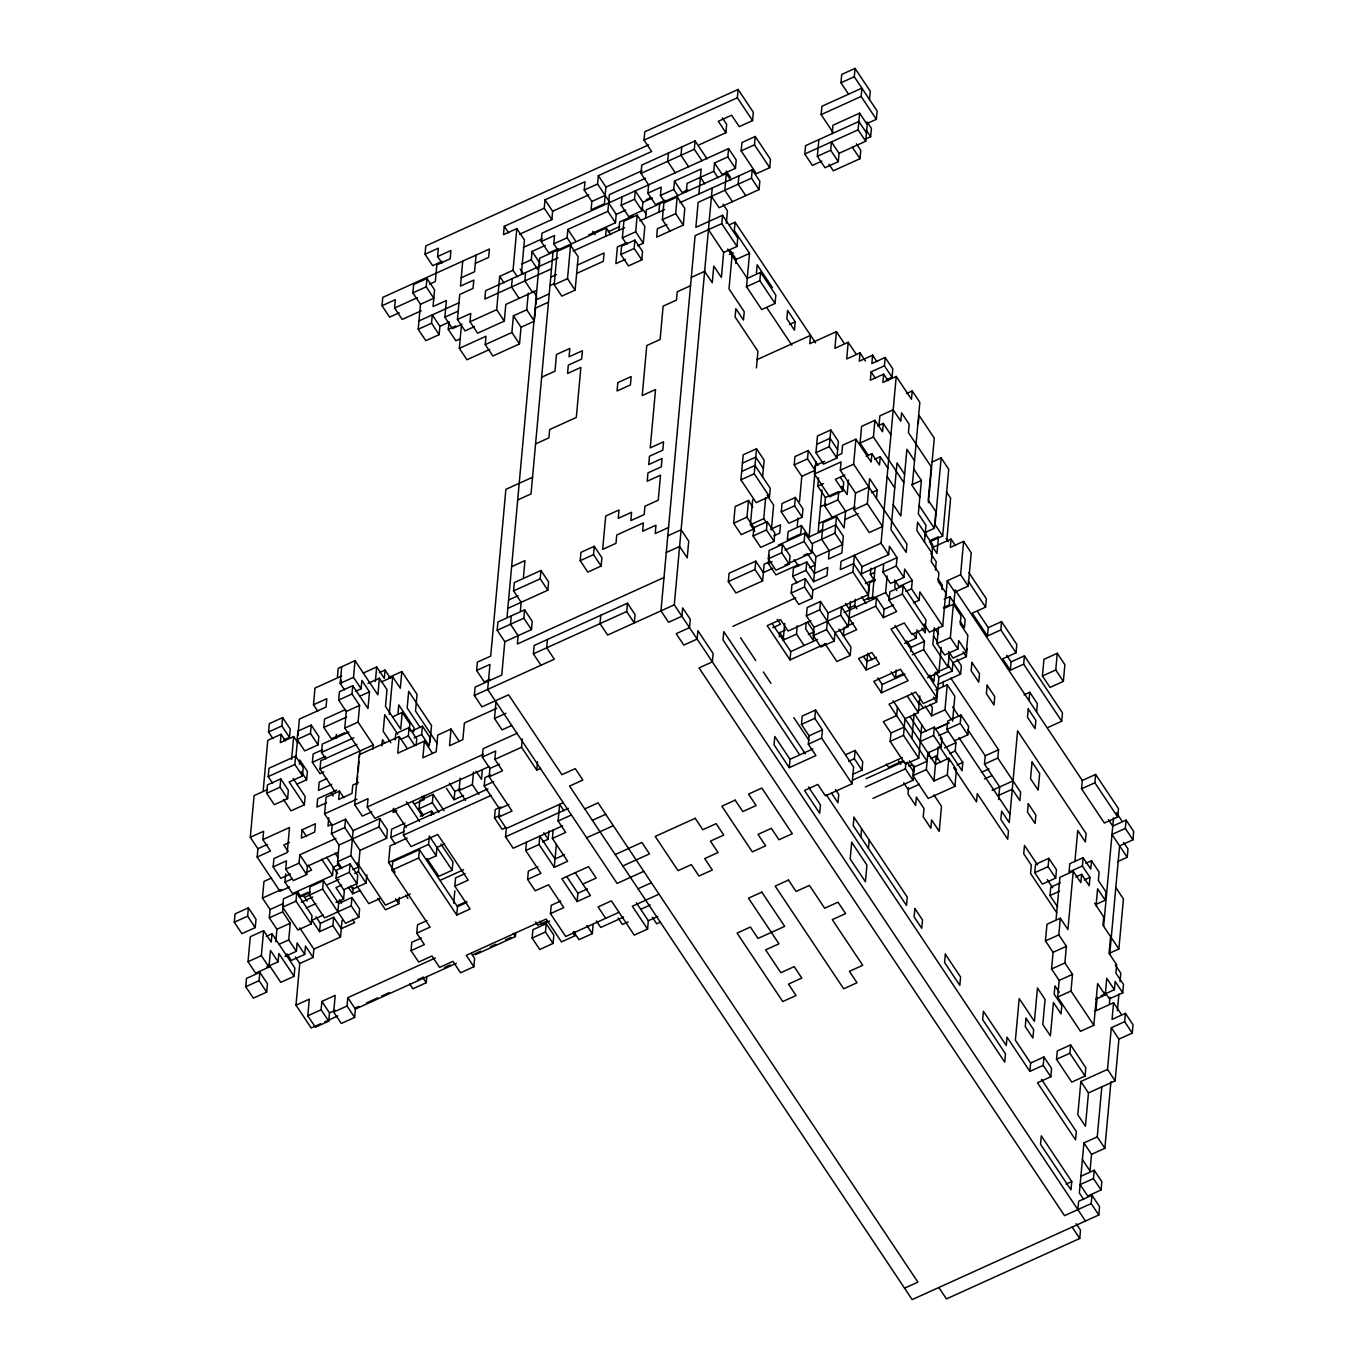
<?xml version="1.0" encoding="UTF-8"?>
<svg xmlns="http://www.w3.org/2000/svg" width="1368" height="1368" viewBox="0 0 1368 1368"><rect width="100%" height="100%" fill="white"/><g stroke="black" fill="none" stroke-linecap="round" stroke-linejoin="round"><path stroke-width="1.5" d="M234.304 922.237L235.057 913.892L248.395 907.856L256.004 919.262L255.252 927.59L241.914 933.643L234.304 922.237L247.625 916.184L248.395 907.856M289.503 886.96L279.978 891.286L257.15 857.052L257.902 848.707L250.293 837.301L254.089 795.612L267.41 789.575M263.22 790.345L267.769 740.327L281.09 734.291L285.45 740.806M272.882 738.515L268.521 732L269.274 723.655L282.612 717.619L290.221 729.024L289.469 737.352L283.757 739.951M245.744 986.738L246.496 978.394L259.834 972.357L267.444 983.763L266.674 992.108L253.354 998.144L245.744 986.738L259.065 980.685L259.834 972.357M266.657 967.005L278.097 961.824L270.471 950.418L268.966 967.09L255.628 973.144L248.018 961.721L250.293 936.721L263.614 930.668L271.24 942.09L271.993 933.745L266.281 936.328M266.674 793.269L267.427 784.924L280.765 778.888L288.374 790.294L287.622 798.638L274.284 804.675L266.674 793.269L280.012 787.233L280.765 778.888M272.54 783.112L268.196 776.596L268.949 768.252L295.608 756.179L303.234 767.585L302.465 775.913L289.144 781.966L304.363 804.777L291.042 810.831L283.415 799.425M257.15 857.052L270.471 850.999L262.861 839.593L263.614 831.248L250.293 837.301M275.789 941.765L276.934 929.265L269.308 917.86L270.077 909.515L262.451 898.109L263.973 881.437L271.599 877.982M281.09 734.291L280.337 742.619L293.658 736.582L298.019 743.098M289.469 737.352L281.859 725.946L282.612 717.619M268.966 967.09L261.339 955.685L263.614 930.668M290.29 873.981L280.765 878.307L273.155 866.902L273.908 858.557L287.246 852.52L289.52 827.503L262.861 839.593M291.572 759.514L293.658 736.582M302.465 775.913L294.855 764.507L295.608 756.179M297.13 739.49L297.882 731.162L311.22 725.108L318.829 736.531L318.077 744.859L304.739 750.912L297.13 739.49L310.468 733.453L311.22 725.108M335.998 838.396L299.814 854.812L307.424 866.218L306.671 874.562L293.333 880.599L285.724 869.193L286.476 860.848L273.155 866.902M295.967 756.641L297.489 739.968M297.865 735.796L299.387 719.123L326.046 707.034L326.798 698.706L313.477 704.742L317.821 711.257M282.663 907.172L283.433 898.827L296.753 892.791L311.989 915.62L311.22 923.947L297.899 930.001L282.663 907.172L296.001 901.136L296.753 892.791M339.025 864.508L333.313 867.107L332.544 875.434L292.564 893.578L284.937 882.155L285.707 873.827M278.097 961.824L278.85 953.496L294.086 976.325L280.748 982.361L268.778 964.423M284.92 956.489L296.36 951.307L288.733 939.901L290.255 923.229L282.646 911.806L283.398 903.479L270.077 909.515M299.404 764.199L299.78 760.027L307.407 771.432L306.637 779.777L297.113 784.086M306.671 874.562L299.062 863.14L299.814 854.812M302.089 829.795L301.336 838.139L314.657 832.086L315.427 823.758L302.089 829.795L306.449 836.31M304.363 804.777L305.132 796.45L293.162 778.512M313.477 704.742L314.982 688.07L341.641 675.98M323.788 771.997L319.975 773.724L312.366 762.318L313.118 753.99L322.643 749.664M294.086 976.325L294.838 967.98L271.993 933.745M296.36 951.307L297.113 942.962L304.722 954.385L291.401 960.421L287.041 953.906M320.728 1023.691L311.203 1028.001L295.984 1005.189L299.763 963.5L295.42 956.984M335.228 791.918L319.992 769.09L320.762 760.762L356.945 744.346M325.858 758.949L321.514 752.417L322.267 744.089L348.925 732M344.736 732.769L331.398 738.823L323.788 727.417L324.541 719.072L345.488 709.582M304.722 954.385L305.492 946.04L313.101 957.446L299.763 963.5M341.88 868.201L337.537 861.686L339.042 845.014L331.432 833.608L332.185 825.263L324.575 813.857L326.097 797.185L339.418 791.131L343.778 797.664M337.451 676.767L338.204 668.422L355.03 660.659L377.876 694.893L379.381 678.22L367.958 683.401M435.383 957.959L347.78 997.682L355.389 1009.088L354.637 1017.433L341.299 1023.469L333.689 1012.063L335.211 995.391L321.873 1001.427L329.5 1012.85L328.73 1021.178L315.409 1027.231L307.783 1015.808L309.305 999.136L295.984 1005.189M313.101 957.446L313.853 949.118L299.712 927.931M359.425 757.222L359.989 750.964L344.753 728.135L346.275 711.463L338.666 700.057L339.418 691.712L352.756 685.676L367.975 708.504L369.497 691.832L361.887 680.409L361.118 688.754L355.406 691.336M344.531 689.899L340.187 683.384L341.692 666.712M328.748 817.705L327.995 826.05L331.808 824.323M335.964 738.515L336.34 734.342M340.888 684.325L341.265 680.153M351.969 897.476L359.596 908.899L358.826 917.227L345.506 923.28L322.66 889.046L323.412 880.701L310.091 886.755L309.322 895.082L324.558 917.911L351.217 905.821L351.969 897.476L338.648 903.53L337.879 911.857M320.334 923.332L333.655 917.278L332.903 925.623L319.582 931.659L320.334 923.332L315.974 916.799M399.148 312.81L389.623 317.137L382.014 305.731L382.766 297.386L489.402 249.044L488.65 257.372L475.312 263.408M339.418 791.131L338.666 799.476L352.003 793.423L352.756 785.095L358.467 782.496M328.73 1021.178L321.121 1009.772L321.873 1001.427M372.934 749.083L373.31 744.927L358.091 722.099L359.613 705.426L351.986 694.004L352.756 685.676M361.118 688.754L353.508 677.331L355.03 660.659M335.964 902.504L343.573 899.05L344.343 890.705L336.015 878.359L336.767 870.031L350.105 863.977L357.715 875.383L356.962 883.728L343.624 889.764M352.756 869.638L358.467 867.056L359.989 850.383L344.77 827.554L345.523 819.227L332.185 825.263M421.241 310.793L402.192 319.428L394.582 308.022L395.335 299.678L382.014 305.731M313.853 949.118L340.512 937.029L342.034 920.356M371.839 811.771L362.315 816.097L354.705 804.692L359.254 754.657L399.251 736.531L406.86 747.937M356.945 784.309L357.715 775.981M358.091 771.808L359.032 761.377M356.962 883.728L349.336 872.322L350.105 863.977M358.467 867.056L350.858 855.65L353.132 830.632L345.523 819.227M360.331 890.329L352.705 893.783L353.286 887.524M375.362 681.555L376.679 666.968L363.358 673.005M350.55 885.883L352.739 889.149L366.06 883.095L358.45 871.69L359.014 865.431M354.637 1017.433L347.027 1006.01L347.78 997.682M439.145 334.647L431.536 323.224L432.288 314.897L439.915 326.302L439.145 334.647L425.824 340.683L418.198 329.278L420.489 304.26L412.862 292.855L413.632 284.51L426.953 278.474L434.562 289.879L433.058 306.552L446.378 300.515L444.856 317.188L452.483 328.594L462.008 324.284M489.146 766.593L374.883 818.389L367.274 806.983L368.026 798.638L354.705 804.692M379.346 672.629L385.058 670.046L384.288 678.374L376.679 666.968M366.06 883.095L366.829 874.768M442.172 261.339L432.647 265.649L425.038 254.243L425.79 245.915L648.603 144.888M381.877 745.902L382.442 739.66L384.63 742.909M420.489 304.26L433.81 298.224L426.2 286.818L426.953 278.474M359.989 850.383L386.648 838.293L379.039 826.888L379.791 818.543L353.132 830.632M389.281 714.335L392.702 676.818L381.262 681.999M441.949 263.066L437.606 256.534L438.359 248.207L425.038 254.243M395.215 739.866L395.779 733.607L409.118 727.571L416.727 738.976L416.163 745.235M386.648 838.293L387.418 829.948L379.791 818.543M398.037 713.241L398.789 704.896L414.025 727.725L413.632 731.897M388.495 677.605L401.833 671.551L400.311 688.224L392.702 676.818M399.251 736.531L397.729 753.204L424.388 741.114L431.997 752.537M395.096 872.305L388.58 862.524L390.085 845.851L407.236 838.071M395.198 844.039L390.855 837.507L391.607 829.179L404.945 823.126M393.505 808.334L393.129 812.506L396.942 810.779M392.702 716.781L402.226 712.454L400.721 729.127L385.485 706.316L387.007 689.643L379.381 678.22M471.361 953.513L474.628 958.404L473.875 966.731L460.537 972.785L452.928 961.362L439.59 967.415L431.98 955.993L418.659 962.046L411.033 950.64L424.371 944.587L416.761 933.181L430.082 927.128L392.017 870.082L392.77 861.737L419.429 849.648L457.511 906.71L456.741 915.038L470.079 909.002L454.843 886.173L455.612 877.846L465.12 873.519M414.88 745.68L408.348 735.899L409.118 727.571M409.271 730.119L409.853 723.877L402.226 712.454M459.699 339.059L455.903 340.786L448.276 329.38L448.858 323.122M454.843 886.173L468.181 880.137L437.726 834.497L411.067 846.587L403.44 835.164L404.21 826.836L488 788.84M377.859 898.366L385.468 909.788L398.789 903.735L399.37 897.476M474.576 326.576L465.052 330.885L457.442 319.479L459.716 294.479L473.037 288.426L473.807 280.098L460.469 286.134L462.743 261.117M422.421 726.169L430.031 737.574L429.278 745.919L421.652 734.496L422.421 726.169L410.998 731.35M489.795 349.404L466.95 359.767L459.34 348.344L461.426 325.43M424.388 741.114L422.866 757.786L436.204 751.75L437.709 735.078L451.047 729.024L458.656 740.447M423.379 815.277L419.036 808.745L419.788 800.417L433.109 794.363L444.001 810.677M456.741 915.038L418.676 857.992L419.429 849.648M414.47 803.956L423.977 799.63L424.371 795.458M411.033 950.64L411.802 942.295L421.327 937.986M430.014 742.208L431.518 725.536L408.673 691.302L407.168 707.974L420.215 727.537M536.273 290.614L505.801 304.431L504.279 321.104L477.62 333.193L470.011 321.771L470.763 313.443L457.442 319.479M476.081 255.081L474.559 271.753L461.238 277.789M416.761 933.181L417.514 924.836L427.038 920.527M426.662 860.113L436.187 855.804L428.56 844.398L429.33 836.053L452.158 870.287L438.837 876.324L426.867 858.403M431.228 815.208L431.604 811.036L420.181 816.217M438.889 812.489L432.356 802.708L433.109 794.363M436.187 855.804L436.939 847.459L444.549 844.005M409.63 983.883L412.897 988.773L426.217 982.737L426.782 976.478M528.27 293.111L526.748 309.801L513.41 315.837L521.037 327.243L519.515 343.915L492.856 356.005L485.23 344.599L485.999 336.254L459.34 348.344M451.047 729.024L449.525 745.697L462.863 739.66L464.385 722.988L496.755 708.316M504.279 321.104L496.669 309.681L499.696 276.336L513.034 270.3L516.83 228.61L503.492 234.663L504.262 226.318L544.242 208.192L545.011 199.848L584.991 181.722L584.239 190.049L591.848 201.472L591.096 209.8L604.417 203.764L605.938 187.091L598.329 175.668L651.647 151.506L644.037 140.083L644.79 131.755L738.104 89.45L753.323 112.262L752.571 120.606L739.25 126.643L731.624 115.237L718.303 121.29L725.912 132.696L699.253 144.786M463.581 795.424L454.056 799.733L454.826 791.405L449.388 783.248M465.548 800.4L459.015 790.619L460.161 778.118M452.158 870.287L452.928 861.943L440.958 844.022M453.68 903.325L454.826 890.825M1077.847 1209.62L1078.617 1201.275L1091.938 1195.239L1099.547 1206.644L1098.795 1214.989L912.165 1299.6L569.533 786.087L582.854 780.051L575.244 768.628L561.906 774.681L508.605 694.807L481.946 706.88L474.337 695.474L475.089 687.146L501.765 675.057L504.792 641.712L497.183 630.289L497.935 621.961L524.594 609.871L532.22 621.277L531.451 629.622L504.792 641.712M489.949 679.28L484.238 681.88L476.611 670.457L477.381 662.129L490.702 656.093L505.886 489.351L532.545 477.261M512.282 278.627L511.512 286.972L519.122 298.378M519.515 343.915L511.889 332.509L513.41 315.837M478.868 794.363L472.353 784.582L473.482 772.065M521.413 273.378L524.44 240.016L516.83 228.61M525.603 272.591L524.85 280.919L532.46 292.342M562.658 825.793L513.154 848.245L505.527 836.84L506.297 828.495L498.687 817.089L512.008 811.053L489.163 776.819L489.932 768.474L482.305 757.068L483.075 748.724L517.343 733.18M482.237 770.971L481.485 779.315L476.047 771.159M537.829 269.547L531.297 259.766L532.049 251.438L545.387 245.385M498.687 817.089L499.44 808.762L484.204 785.933L484.973 777.588L490.684 775.006M511.615 725.553L502.09 729.862L494.481 718.456L496.003 701.784M507.066 616.694L539.693 258.21L606.349 227.994L610.692 234.509M558.349 248.634L548.824 252.943L541.215 241.537L541.967 233.193L728.597 148.582L736.206 160.005L735.454 168.332L722.116 174.386L714.506 162.963L727.827 156.927L728.597 148.582M534.546 319.12L535.504 308.706M535.88 304.534L536.632 296.189L533.366 291.298M539.283 267.017L539.676 262.844L532.049 251.438M489.163 776.819L502.501 770.765L494.874 759.36L495.644 751.015L482.305 757.068M511.273 615.908L510.503 624.253L518.13 635.658L517.361 644.003L663.993 577.518M520.404 610.641L521.157 602.313L513.547 590.908L514.3 582.563L540.959 570.473L548.585 581.896L547.816 590.224L507.836 608.35M505.904 827.554L502.09 829.282L494.481 817.876L495.233 809.531L500.944 806.949M519.481 234.27L551.868 219.598L552.621 211.253L545.011 199.848M523.431 577.296L524.953 560.624L511.615 566.677M553.031 252.157L531.023 493.934L517.685 499.97M558.127 250.344L553.784 243.829L554.536 235.484L541.215 241.537M531.451 629.622L523.841 618.199L524.594 609.871M554.194 284.732L557.221 251.387L570.559 245.334L578.168 256.757L575.124 290.101L561.803 296.138L554.194 284.732L567.515 278.679L570.559 245.334M571.465 244.308L567.121 237.793L567.874 229.448L607.871 211.322L609.376 194.649L645.559 178.233M540.582 768.371L536.769 770.099L521.55 747.27L522.302 738.925M540.993 665.258L533.383 653.853L534.136 645.508L627.45 603.202L635.06 614.608L634.307 622.953L626.681 611.547L627.45 603.202M547.816 590.224L540.206 578.818L540.959 570.473M475.363 954.693L515.36 936.567L515.736 932.395M619.003 912.285L565.685 936.464L550.466 913.636L563.787 907.6L548.568 884.771L535.23 890.825L527.62 879.402L540.941 873.365L525.722 850.537L526.475 842.209M547.457 639.472L546.704 647.799L554.314 659.205L474.337 695.474M536.769 770.099L537.521 761.754M527.62 879.402L528.373 871.074L537.898 866.748M609.529 201.951L597.559 184.013L598.329 175.668M553.134 830.12L552.381 838.447L567.617 861.276L554.279 867.329L539.043 844.501L539.813 836.156L555.032 858.984L564.556 854.675M532.135 938.072L532.887 929.744L546.208 923.691L553.835 935.114L553.065 943.441L539.744 949.495L532.135 938.072L545.456 932.035L546.208 923.691M542.463 841.833L548.175 839.234L548.944 830.906M605.579 236.322L606.349 227.994M580.203 560.675L580.955 552.347L594.276 546.294L601.903 557.716L601.133 566.044L587.812 572.098L580.203 560.675L593.524 554.639L594.276 546.294M552.381 838.447L565.719 832.411L558.093 821.005L559.615 804.333L563.958 810.848M554.279 867.329L556.366 844.398M550.466 913.636L551.219 905.308L560.743 900.982M588.821 234.817L615.48 222.727L616.233 214.383L608.623 202.977M618.917 230.286L619.67 221.941L633.008 215.905M642.139 210.638L634.53 199.232L635.282 190.887L642.892 202.31L642.139 210.638L628.801 216.691L621.192 205.268L621.944 196.941M620.833 254.516L621.602 246.172L634.923 240.135L642.55 251.541L641.78 259.886L628.459 265.922L620.833 254.516L634.171 248.463L634.923 240.135M626.715 244.359L622.354 237.844L623.876 221.171L637.197 215.118L644.824 226.541L643.302 243.213L637.591 245.795M600.791 615.292L600.022 623.62L607.649 635.043L674.287 604.827L712.232 187.98M643.302 243.213L635.692 231.791L637.197 215.118M664.985 200.275L655.46 204.602L647.851 193.179L648.62 184.851L640.994 173.428L641.763 165.1L695.081 140.921L707.051 158.859M575.227 872.681L590.446 895.51L577.125 901.563L577.877 893.219L567.002 876.922M473.875 966.731L466.266 955.326L546.242 919.057L561.461 941.885L574.799 935.849L575.176 931.676M645.576 218.196L646.329 209.851L726.322 173.599L730.666 180.114M573.534 931.54L578.972 939.696L592.31 933.66L593.062 925.315M658.914 212.16L659.667 203.815M664.78 202.002L660.419 195.47L661.189 187.142L647.851 193.179M669.961 231.124L662.351 219.701L663.856 203.028L677.194 196.992L684.804 208.398L683.299 225.07L656.623 237.16L657.392 228.832L666.917 224.506M668.422 153.011L667.652 161.356L675.279 172.761M678.101 195.949L673.757 189.434L674.51 181.089L701.168 169.016L698.894 194.017M683.299 225.07L675.672 213.665L677.194 196.992M681.743 146.975L680.99 155.302L688.6 166.725M686.326 191.725L687.078 183.398L713.737 171.308L714.506 162.963M701.938 160.672L694.311 149.266L695.081 140.921M605.682 918.338L598.072 906.916L611.393 900.879L634.239 935.114L647.577 929.077L648.329 920.732L636.359 902.795M725.912 132.696L726.664 124.351L722.321 117.836M691.319 277.396L704.64 271.343L712.249 282.748L713.771 266.076L721.381 277.499L723.655 252.482L736.993 246.445L721.757 223.617L722.526 215.272L695.867 227.362L698.142 202.361L751.459 178.182L752.212 169.837L679.862 202.652M726.322 173.599L724.801 190.272L732.41 201.677M752.571 120.606L737.352 97.778L738.104 89.45M726.322 223.309L727.451 210.792L723.108 204.277M738.891 175.891L738.121 184.218L745.748 195.641M741.165 150.873L741.918 142.546L755.256 136.492L770.475 159.321L769.722 167.665L756.401 173.702L741.165 150.873L754.486 144.837L755.256 136.492M732.034 255.559L729.007 288.904L744.226 311.733L743.474 320.061L735.864 308.655L735.095 316.983L757.94 351.217L756.418 367.906M729.366 224.797L735.078 222.214L734.308 230.542L749.544 253.371L746.5 286.716L761.737 309.544L775.058 303.491L775.827 295.163L760.591 272.335L747.27 278.388L727.691 249.044M736.993 246.445L737.745 238.1L722.526 215.272M735.83 263.579L736.206 259.407L729.691 249.626M711.463 196.308L719.089 207.731L759.069 189.588L759.839 181.26L752.212 169.837M769.825 561.649L764.114 564.232L762.592 580.904L735.933 592.994L728.323 581.588L729.076 573.243L755.752 561.154L763.361 572.576L772.886 568.25M754.572 528.595L741.251 534.631L733.641 523.226L735.146 506.553L748.484 500.5L752.827 507.032M756.401 273.121L757.154 264.776L772.39 287.605M741.678 471.481L754.999 465.445L770.235 488.256L769.483 496.601L756.145 502.637L740.909 479.826L743.2 454.809L756.521 448.772L764.131 460.178L762.626 476.851M775.058 303.491L759.839 280.679L760.591 272.335M753.494 526.954L746.962 517.172L748.484 500.5M769.483 496.601L754.247 473.773L756.521 448.772M754.76 531.263L750.399 524.731L752.674 499.73M753.118 535.982L753.871 527.655L767.191 521.618L774.818 533.024L774.049 541.352L760.728 547.405L753.118 535.982L766.439 529.946L767.191 521.618M762.592 580.904L754.982 569.498L755.752 561.154M767.003 523.585L763.737 518.694L765.635 497.849M821.911 161.099L812.387 165.425L804.777 154.003L805.547 145.675L858.865 121.495L866.474 132.901M768.337 558.811L769.09 550.483L782.428 544.43L790.037 555.853L789.285 564.18L775.947 570.217L768.337 558.811L781.675 552.775L782.428 544.43M798.775 564.505L775.93 574.868L768.32 563.445L769.072 555.117M771.347 530.1L773.621 505.1L767.106 495.319M795.218 321.839L794.466 330.167L786.856 318.761L787.609 310.433L795.218 321.839L789.507 324.421M781.265 511.871L782.017 503.527L795.355 497.49L802.965 508.896L802.212 517.241L788.874 523.277L781.265 511.871L794.586 505.818L795.355 497.49M838.293 161.663L830.684 150.258L831.436 141.913L839.063 153.336L838.293 161.663L824.972 167.717L817.346 156.294L818.868 139.621M833.112 132.542L821.142 114.621L821.911 106.276L861.891 88.15L861.139 96.478L876.358 119.307L866.85 123.633M799.528 501.338L801.802 476.338L794.192 464.915L794.945 456.587L808.283 450.534L818.064 465.206M779.35 636.77L779.726 632.597L785.437 629.998M784.685 623.483L783.163 640.156L796.501 634.102L797.253 625.774M832.206 133.585L832.958 125.24L859.617 113.151L867.226 124.573L865.722 141.246L839.063 153.336M791.183 593.045L791.935 584.717L805.273 578.664L812.883 590.087L812.13 598.414L798.792 604.451L791.183 593.045L804.504 587.009L805.273 578.664M797.048 582.888L792.705 576.373L793.457 568.045L806.795 561.991L814.405 573.397L827.726 567.361L826.973 575.706L813.635 581.742L806.026 570.336L806.795 561.991M797.253 526.355L798.006 518.01M848.57 94.187L840.944 82.781L841.713 74.436L855.034 68.4L870.27 91.228L869.518 99.556M801.443 525.568L800.69 533.913L787.352 539.95L788.122 531.622L801.443 525.568L809.069 536.974L835.728 524.902L843.338 536.307L841.816 552.98L828.495 559.016L829.247 550.688L821.638 539.283L823.16 522.61L836.481 516.557L844.09 527.962L845.612 511.29L838.003 499.884L838.755 491.539L825.434 497.593L824.665 505.921L832.291 517.343M801.802 476.338L815.14 470.284L807.513 458.879L808.283 450.534M826.204 643.49L790.02 659.906L790.772 651.561L772.287 623.842M785.078 564.967L811.737 552.877L804.127 541.471L804.897 533.127L778.221 545.216M815.944 452.671L817.466 435.999L830.786 429.962L838.396 441.368L836.891 458.041L823.553 464.094L815.944 452.671L829.264 446.635L830.786 429.962M840.448 477.535L843.714 482.425L842.962 490.77L829.624 496.806L814.405 473.995L815.157 465.65L824.682 461.341M809.069 536.974L815.892 461.956M789.268 767.653L790.02 759.308L774.801 736.497L774.031 744.825L789.268 767.653L815.926 755.563L808.317 744.158L809.069 735.813L801.46 724.407L802.212 716.062L815.55 710.026L853.615 767.089L852.093 783.761L825.434 795.851L817.825 784.428L804.487 790.482L819.723 813.293L820.475 804.965L808.522 787.028M876.358 119.307L877.127 110.979L854.282 76.745L855.034 68.4M811.737 552.877L812.506 544.532L804.897 533.127M825.434 497.593L817.808 486.187L818.577 477.842M806.402 615.874L807.171 607.529L820.492 601.492L828.119 612.898L826.597 629.571L834.206 640.994L820.885 647.03L813.259 635.624L814.028 627.279L806.402 615.874L819.74 609.82L820.492 601.492M806.197 622.594L805.632 628.852L813.242 640.258L813.994 631.913L807.479 622.132M813.635 581.742L815.926 556.725L811.566 550.21M821.997 490.035L818.201 531.724L821.997 529.997M757.188 359.562L810.506 335.382L809.736 343.727L836.412 331.637L834.89 348.31L848.211 342.274L855.838 353.679M865.722 141.246L858.095 129.84L859.617 113.151M828.991 164.263L833.334 170.795L859.993 158.705L860.763 150.36L856.402 143.845M848.211 342.274L846.706 358.946L860.027 352.893L865.465 361.049M852.093 783.761L821.638 738.104L822.407 729.777L814.781 718.354L815.55 710.026M876.478 498.431L877.23 490.086L869.62 478.68L867.346 503.698L882.565 526.509L869.244 532.562L854.008 509.734L855.53 493.061L840.294 470.233L841.063 461.905L814.405 473.995M864.935 139.348L870.646 136.766L871.416 128.421L867.056 121.906M815.926 556.725L842.585 544.635L834.959 533.229L836.481 516.557M848.468 480.031L847.134 494.618L841.696 486.478M860.027 352.893L859.275 361.238L872.596 355.184L876.956 361.716M834.206 640.994L834.976 632.649L848.297 626.612L850.571 601.595M904.624 474.303L897.015 462.897L890.944 529.587L906.18 552.415L906.933 544.071L853.632 464.197L855.906 439.179L842.585 445.233L841.816 453.56L836.104 456.16M848.297 626.612L840.687 615.19L841.44 606.862L856.676 629.673L843.338 635.727L844.107 627.382M867.688 454.45L860.079 443.044L861.601 426.371L874.921 420.318L882.548 431.741L883.3 423.396L877.589 425.978M828.119 612.898L868.099 594.772L852.88 571.944L854.401 555.271L862.011 566.677L861.241 575.022M872.596 355.184L871.844 363.529L885.181 357.476L884.412 365.82L871.091 371.857L870.322 380.201L883.66 374.148L888.003 380.68M824.904 643.576L836.874 661.514L850.195 655.477L850.964 647.132L838.994 629.194M856.932 608.709L854.744 605.443L855.325 599.201M866.183 456.262L871.895 453.663L871.142 462.008L855.906 439.179M903.872 482.647L873.417 436.99L874.921 420.318M879.111 424.183L879.863 415.838L893.184 409.801L900.811 421.207L901.563 412.862L909.173 424.285L908.42 432.613L931.266 466.847L928.222 500.192L935.849 511.615L934.327 528.287L924.802 532.597M883.66 374.148L882.89 382.493L896.228 376.457L911.464 399.268L912.217 390.94L906.505 393.522M874.562 459.34L880.274 456.741L879.504 465.086L871.895 453.663M868.099 594.772L868.868 586.427L853.632 563.616L840.311 569.652L841.063 561.325L881.06 543.181L896.228 376.457M874.699 580.921L870.356 574.389L870.92 568.148M852.469 774.476L861.994 770.15L854.367 758.744L855.137 750.416L845.612 754.726M886.31 379.825L892.021 377.226L892.791 368.898L885.181 357.476M875.127 567.361L872.271 598.62L885.609 592.583L887.131 575.911M866.183 669.961L858.574 658.538L871.895 652.502L879.521 663.908L866.183 669.961L867.705 653.288L872.049 659.803M893.048 700.741L935.473 764.319L948.811 758.282L956.42 769.688L954.898 786.361L928.239 798.45L913.003 775.622L913.773 767.294L927.094 761.241L889.029 704.195L915.688 692.105L923.297 703.511L936.635 697.475L890.944 629.006L904.282 622.953L911.892 634.376L925.23 628.322L925.982 619.995L903.136 585.76L889.816 591.797L889.046 600.142L896.656 611.547L883.335 617.601L875.725 606.178L876.478 597.85L844.107 612.522M861.994 770.15L862.746 761.822L855.137 750.416M913.414 602.826L919.125 600.244L911.515 588.839L912.268 580.494L904.658 569.088L903.889 577.416L890.568 583.469L882.959 572.046L883.711 563.719M860.831 837.011L861.584 828.666M862.011 566.677L888.67 554.604L889.422 546.26L897.049 557.665L896.279 566.01L903.889 577.416M883.335 617.601L884.087 609.256L876.478 597.85M881.42 692.772L873.793 681.367L900.452 669.277L908.078 680.7L881.42 692.772L882.172 684.445L877.829 677.929M868.441 848.416L869.21 840.089M895.305 581.075L894.74 587.317L896.912 590.583M925.23 628.322L902.384 594.088L903.136 585.76M918.287 423.652L919.04 415.325L934.276 438.136L928.393 502.757M896.262 670.063L895.51 678.391L891.149 671.876M921.758 724.835L918.732 758.18L905.394 764.216L890.175 741.388L890.927 733.06L883.318 721.654L896.639 715.601L897.408 707.273M913.756 469.036L921.382 480.459L918.338 513.804L925.948 525.209L924.443 541.882M910.729 651.51L911.105 647.338L906.762 640.822M918.732 758.18L903.496 735.351L905.017 718.679L918.338 712.625L919.86 695.953M919.125 600.244L919.877 591.899L942.723 626.134L929.402 632.187L923.964 624.03M904.641 643.405L916.064 638.223L916.628 631.982M925.366 536.102L925.743 531.93M872.989 798.399L912.986 780.273L905.377 768.85L905.941 762.609M911.875 738.429L914.149 713.412L926.119 731.35M908.574 787.763L908.01 794.021L915.62 805.427L916.372 797.099L923.999 808.505L923.229 816.85L930.856 828.256L931.608 819.911L939.217 831.334L941.492 806.316L933.882 794.911M927.487 677.639L938.91 672.457L923.674 649.646L924.443 641.301L916.834 629.896M925.76 626.715L925.195 632.956L921.929 628.066M931.608 462.213L941.133 457.887L935.062 524.594L942.672 536L929.351 542.036M912.986 780.273L914.32 765.67M935.438 570.131L936.208 561.786L930.77 553.63M934.327 627.707L932.805 644.379L948.041 667.191L934.703 673.244L933.951 681.572L929.607 675.057M942.672 536L948.742 469.309L941.133 457.887M948.64 651.561L953 658.076L966.321 652.04L958.711 640.617L957.959 648.962L944.621 654.998L937.012 643.593L938.534 626.92M941.936 589.403L942.33 585.23L937.969 578.715M946.844 539.847L950.64 498.174L946.297 491.642M948.811 758.282L947.289 774.955L933.951 780.991L926.341 769.586L927.863 752.913L941.184 746.86L941.953 738.532L934.327 727.126L921.006 733.163L910.13 716.866M935.815 689.985L947.237 684.804L944.963 709.821L931.625 715.857L932.395 707.53L930.206 704.264M928.735 756.401L929.111 752.229M942.723 626.134L945.767 592.789L938.14 581.383L938.91 573.038L931.3 561.632L932.805 544.96L917.586 522.131L916.816 530.476L932.053 553.288M936.635 697.475L937.388 689.13L894.963 625.552M938.91 672.457L941.184 647.457M945.733 597.423L947.255 580.75L960.592 574.714L963.619 541.369L950.298 547.405L951.051 539.077L932.001 547.713M941.184 746.86L933.575 735.454L934.327 727.126M917.569 710.744L936.601 702.109L938.893 677.092L935.626 672.201M944.228 599.235L949.939 596.653L949.17 604.981L943.458 607.58M933.951 780.991L936.225 755.991L930.514 758.573M943.031 685.59L943.407 681.418M937.114 759.479L938.243 746.979M957.959 648.962L950.35 637.556L953.376 604.211L943.852 608.521M948.041 667.191L949.375 652.604M953.735 604.673L954.864 592.173L947.255 580.75M940.278 738.173L962.046 770.783L962.798 762.455L955.189 751.032L955.941 742.704L946.913 729.418L947.665 721.073L960.986 715.036L968.612 726.442L967.843 734.787L954.522 740.823M938.893 677.092L952.214 671.055L952.966 662.711L966.304 656.674L967.056 648.329M952.573 721.227L954.847 696.226L947.237 684.804M954.864 592.173L968.202 586.12L971.229 552.775L963.619 541.369M937.73 684.496L960.592 674.133L961.345 665.788L957.001 659.273M966.321 652.04L967.843 635.368L960.233 623.945L960.986 615.617L953.376 604.211M967.843 734.787L960.233 723.364L960.986 715.036M987.491 635.983L988.243 627.655L1001.564 621.602L1000.812 629.947L987.491 635.983L972.255 613.172L985.593 607.118L986.345 598.791L968.937 572.696M998.572 799.442L999.7 786.942L984.481 764.114L985.234 755.786L967.826 729.691M998.948 795.27L1012.269 789.233L1019.895 800.639L1020.648 792.311L997.802 758.077L998.572 749.732L950.709 677.998M1011.089 661.89L1024.41 655.836L1023.657 664.181L1010.319 670.217L1011.089 661.89L1006.728 655.357M1010.319 670.217L1002.71 658.812L1016.048 652.775L1016.8 644.431L1001.564 621.602M1028.993 700.604L1029.762 692.259L1024.034 694.859M1036.602 712.01L1037.371 703.682L1029.762 692.259M1042.416 676.014L1043.938 659.342L1057.276 653.288L1064.885 664.694L1063.363 681.367L1050.043 687.42L1042.416 676.014L1055.754 669.961L1057.276 653.288M1034.772 872.698L1035.525 864.371L1048.863 858.317L1056.472 869.74L1055.703 878.068L1042.382 884.121L1034.772 872.698L1048.093 866.662L1048.863 858.317M1030.617 1063.039L1043.955 1057.002L1043.185 1065.347L1029.865 1071.383L1030.617 1063.039L1015.398 1040.227L1019.194 998.537L1034.413 1021.366L1037.457 988.021L1045.066 999.427L1042.792 1024.444L1050.402 1035.85L1053.445 1002.505L1061.055 1013.91L1061.807 1005.583L1054.198 994.16L1054.95 985.832L1059.311 992.347M1048.401 727.28L1061.722 721.227L1062.491 712.899L1024.41 655.836M1095.717 999.324L1105.241 994.998L1097.632 983.592L1093.836 1025.265L1080.498 1031.318L1057.652 997.084L1059.174 980.411L1051.564 968.989L1053.086 952.316L1045.46 940.91L1046.982 924.238L1060.32 918.202L1067.929 929.607L1073.23 871.245L1059.909 877.298L1056.113 918.971M1057.601 906.933L1049.991 895.527L1050.761 887.182L1060.268 882.873M1093.836 1025.265L1070.99 991.03L1072.512 974.358L1064.885 962.952L1066.407 946.28L1058.798 934.874L1060.32 918.202M1041.493 1079.352L1076.308 1131.507L1075.556 1139.852L1037.474 1082.789L1050.812 1076.753L1051.564 1068.408L1043.955 1057.002M1056.524 1059.294L1057.276 1050.966L1070.614 1044.913L1085.833 1067.741L1085.08 1076.069L1071.76 1082.122L1056.524 1059.294L1069.861 1053.257L1070.614 1044.913M1074.906 861.772L1077.745 830.496L1085.354 841.918L1086.124 833.574L1017.587 730.871L1009.242 822.578L1001.632 811.173L1000.863 819.5L1008.49 830.923L1007.72 839.251L977.265 793.611L976.513 801.939L953.667 767.704M1082.293 780.478L1095.631 774.442L1118.477 808.676L1117.707 817.004L1104.386 823.057L1081.541 788.823L1082.293 780.478L955.035 589.745M1075.898 876.905L1081.609 874.323L1080.857 882.651L1073.23 871.245M1082.379 865.978L1083.131 857.65L1069.793 863.687L1069.041 872.032L1082.379 865.978L1089.988 877.401L1089.219 885.729L1081.609 874.323M1117.707 817.004L1094.862 782.77L1095.631 774.442M1085.782 863.311L1091.51 860.729L1090.741 869.056L1083.131 857.65M1071.76 1181.542L1070.99 1189.869L1040.535 1144.229L1041.304 1135.885L1071.76 1181.542L1066.048 1184.124M1080.857 1081.49L1077.83 1114.835L1085.44 1126.257L1088.466 1092.912L1080.857 1081.49L1107.516 1069.4L1111.312 1027.727L1124.65 1021.674L1125.402 1013.346L1112.064 1019.382L1113.586 1002.71L1094.554 1011.345M1095.7 904.539L1105.207 900.212L1105.977 891.885L1098.35 880.479L1099.12 872.134L1091.51 860.729M1101.804 1086.859L1097.256 1136.876L1083.918 1142.93L1079.369 1192.947L1083.713 1199.462M1096.059 1009.533L1097.204 997.033M1103.651 926.17L1113.518 817.79M938.841 1287.51L946.451 1298.916L1079.745 1238.485L1080.515 1230.157L1076.154 1223.625M1105.241 994.998L1106.763 978.325L1114.373 989.731L1101.035 995.784M1083.918 1142.93L1091.544 1154.335L1090.022 1171.008L1082.396 1159.602M1109.739 954.248L1119.605 845.869L1132.943 839.832L1133.696 831.487L1126.086 820.082L1112.748 826.118L1108.405 819.603M1098.795 1214.989L1091.185 1203.583L1091.938 1195.239M1093.46 1178.566L1080.121 1184.602L1087.748 1196.025L1101.069 1189.972L1093.46 1178.566L1094.212 1170.221L1080.891 1176.275M1109.397 1003.496L1109.961 997.238M1132.943 839.832L1125.317 828.409L1126.086 820.082M1114.373 989.731L1115.125 981.403L1122.752 992.809L1109.414 998.862L1105.07 992.33M1109.362 953.308L1118.87 948.982L1123.436 898.964L1115.809 887.558M1117.707 861.601L1127.215 857.291L1127.984 848.947L1123.624 842.431M1101.069 1189.972L1101.839 1181.644L1094.212 1170.221M1091.544 1154.335L1104.865 1148.299L1110.936 1081.592M1117.382 1010.73L1118.904 994.057M1120.033 981.557L1120.802 973.212L1115.365 965.073M1122.752 992.809L1123.504 984.481L1115.895 973.058L1116.647 964.731L1109.038 953.308L1110.56 936.635L1102.933 925.23L1103.702 916.885L1096.076 905.479L1097.598 888.807L1105.207 900.212M1088.466 1092.912L1115.142 1080.823L1118.921 1039.133L1111.312 1027.727M1118.921 1039.133L1132.259 1033.096L1133.012 1024.752L1125.402 1013.346M644.037 140.083L737.352 97.778M437.606 256.534L450.927 250.498L450.175 258.826L436.854 264.879L435.332 281.551L429.62 284.134M584.239 190.049L597.559 184.013M552.621 211.253L588.804 194.855M605.938 187.091L642.122 170.675M640.994 173.428L694.311 149.266M840.944 82.781L854.282 76.745M591.848 201.472L605.186 195.419M412.862 292.855L426.2 286.818M523.294 247.42L542.344 238.784M394.582 308.022L417.428 297.66M621.192 205.268L634.53 199.232M821.142 114.621L861.139 96.478M646.312 199.625L650.125 197.898M616.233 214.383L625.757 210.073M642.892 202.31L652.416 197.984M553.784 243.829L567.121 237.793M660.419 195.47L673.757 189.434M521.772 264.092L531.297 259.766M687.847 189.913L682.136 192.512L674.51 181.089M608.23 231.756L619.653 226.575M418.967 320.933L458.947 302.807M557.973 257.919L485.606 290.717L484.853 299.062L551.509 268.846M573.209 251.011L624.629 227.686M639.865 220.778L664.626 209.56M418.198 329.278L431.536 323.224M444.856 317.188L458.194 311.152M804.777 154.003L858.095 129.84M622.354 237.844L635.692 231.791M662.351 219.701L675.672 213.665M439.915 326.302L449.422 321.993M550.74 277.174L556.468 274.592M577.416 265.084L604.075 252.994L603.305 261.339L576.646 273.429M626.92 242.632L617.395 246.958L615.874 263.631L625.398 259.322M817.346 156.294L830.684 150.258M448.276 329.38L455.903 325.926M470.011 321.771L496.669 309.681M549.987 285.519L553.801 283.792M535.897 299.9L549.235 293.846M535.144 308.228L548.465 302.191M721.757 223.617L695.098 235.706L660.966 610.863L668.576 622.269L681.914 616.233L682.666 607.888L690.276 619.311L689.523 627.638L676.185 633.692L683.812 645.097L697.133 639.061L697.902 630.716L713.121 653.545L712.369 661.873L699.031 667.926L1064.526 1215.656L1091.185 1203.583M521.037 327.243L534.358 321.206L526.748 309.801M485.23 344.599L511.889 332.509M729.349 254.533L733.163 252.806M736.206 259.407L749.544 253.371M690.549 285.724L677.228 291.777L676.459 300.105L663.138 306.158L660.094 339.503L646.773 345.54L642.208 395.557L655.546 389.521L650.227 447.883L663.566 441.83L662.813 450.175L649.475 456.211L648.723 464.556L662.044 458.502L661.291 466.847L647.953 472.883L647.201 481.228L660.522 475.175L658.247 500.192L644.926 506.228L644.157 514.573L630.836 520.61L631.589 512.282L618.268 518.318L619.02 509.99L605.699 516.027L602.655 549.372L615.993 543.335L616.746 534.991L643.405 522.901L642.652 531.246L655.973 525.209L655.221 533.537L668.542 527.501M541.643 377.226L554.981 371.173L556.485 354.5L569.823 348.464L569.071 356.791L582.392 350.755L581.639 359.083L568.301 365.136L567.549 373.464L580.87 367.428L576.321 417.445L549.662 429.535L548.91 437.863L535.572 443.916M746.5 286.716L759.839 280.679M742.431 463.154L755.769 457.1L763.378 468.523M816.696 444.344L830.034 438.29L837.644 449.713M740.909 479.826L754.247 473.773M513.547 590.908L540.206 578.818M794.192 464.915L807.513 458.879M508.588 600.022L518.113 595.696M860.079 443.044L873.417 436.99M340.187 683.384L353.508 677.331M667.789 535.829L681.127 529.792L688.737 541.198L687.215 557.87L679.605 546.465L666.267 552.501M840.294 470.233L853.632 464.197M338.666 700.057L351.986 694.004M268.521 732L281.859 725.946M497.183 630.289L523.841 618.199M733.641 523.226L746.962 517.172M817.808 486.187L823.536 483.588M844.86 475.038L835.352 479.347L842.962 490.77M359.972 696.141L369.497 691.832M750.399 524.731L763.737 518.694M346.275 711.463L359.613 705.426M323.788 727.417L346.634 717.054M770.954 529.159L780.478 524.833L779.726 533.178L774.014 535.76M820.475 506.707L826.186 504.125M824.665 505.921L838.003 499.884M855.53 493.061L868.868 487.008M344.753 728.135L358.091 722.099M476.611 670.457L489.949 664.421L487.675 689.438L617.105 883.42L643.781 871.331M871.519 492.685L877.23 490.086M818.953 523.38L855.137 506.981M533.383 653.853L626.681 611.547M854.008 509.734L867.346 503.698M268.196 776.596L294.855 764.507M321.514 752.417L353.884 737.745M911.857 484.768L921.382 480.459M844.86 519.635L858.181 513.581M312.366 762.318L325.687 756.282M785.095 550.09L804.127 541.471M728.323 581.588L754.982 569.498M768.32 563.445L772.116 561.718M812.113 543.592L834.959 533.229M319.992 769.09L373.31 744.927M803.734 555.391L807.548 553.664L815.157 565.069L809.446 567.652M400.738 739.353L408.348 735.899M414.042 737.951L421.652 734.496M326.832 778.614L319.206 782.068L318.453 790.413L331.791 784.36M792.705 576.373L806.026 570.336M336.733 790.106L317.701 798.741L316.931 807.086L326.456 802.76M494.481 718.456L505.904 713.275M732.906 626.339L795.749 597.85M812.883 590.087L852.88 571.944M324.575 813.857L356.945 799.168M930.856 540.24L938.482 536.786L936.96 553.459L930.428 543.677M860.865 574.081L897.049 557.665M257.902 848.707L267.427 844.398M870.356 574.389L874.169 572.662M882.959 572.046L896.279 566.01M367.274 806.983L483.434 754.315M289.52 842.363L283.809 844.962L288.152 851.477M865.397 583.52L874.921 579.194M875.315 580.135L869.603 582.734L868.081 599.406L873.793 596.824M772.869 627.707L780.478 624.253L777.229 619.362M331.432 833.608L344.77 827.554M494.874 759.36L521.55 747.27M810.967 620.679L788.122 631.024L780.512 619.619L767.174 625.672L790.02 659.906M489.932 768.474L499.44 764.165M863.875 600.193L869.586 597.594M849.032 608.042L854.744 605.443M912.268 580.494L898.947 586.53L894.586 580.015M814.028 627.279L840.687 615.19M454.826 791.405L460.537 788.806M285.724 869.193L299.062 863.14M339.042 845.014L379.039 826.888M419.036 808.745L432.356 802.708M459.015 790.619L472.353 784.582M808.283 634.513L813.994 631.913M905.804 591.421L911.515 588.839M849.066 618.268L875.725 606.178M889.046 600.142L902.384 594.088M813.259 635.624L826.597 629.571M484.204 785.933L493.728 781.607M307.424 866.218L337.896 852.401M790.772 651.561L817.448 639.472M846.005 626.527L853.615 623.073M884.087 609.256L893.612 604.947M284.937 882.155L292.564 878.701M305.885 872.664L311.596 870.082L308.347 865.192M337.537 861.686L350.858 855.65M390.855 837.507L404.176 831.47M262.451 898.109L281.5 889.474M403.44 835.164L491.044 795.458M336.015 878.359L349.336 872.322M298.634 896.57L308.159 892.244M310.451 892.329L300.926 896.656L297.66 891.765M327.585 884.566L339.025 879.385M354.637 873.417L358.45 871.69M499.44 808.762L508.964 804.435M305.833 896.81L322.66 889.046M301.302 902.23L312.725 897.049M388.58 862.524L428.56 844.398M269.308 917.86L282.646 911.806M341.675 885.045L335.964 887.627L343.573 899.05M494.481 817.876L500.192 815.277M306.244 907.976L315.769 903.667M392.017 870.082L418.676 857.992M276.934 929.265L290.255 923.229M876.46 657.307L866.936 661.616L863.687 656.726M506.297 828.495L563.428 802.606M911.105 647.338L924.443 641.301M323.378 915.072L311.955 920.254L319.582 931.659M505.527 836.84L568.37 808.351M912.251 654.827L923.674 649.646M937.012 643.593L950.35 637.556M279.226 944.211L288.733 939.901M380.15 898.451L368.727 903.632L356.757 885.695M248.018 961.721L261.339 955.685M558.093 821.005L571.431 814.952M584.752 808.915L598.09 802.862L917.894 1282.141L904.556 1288.194M410.246 893.92L385.485 905.137L357.202 862.763M440.718 880.103L463.564 869.74M895.117 677.451L902.726 673.996M882.172 684.445L905.017 674.082M801.46 724.407L814.781 718.354M525.722 850.537L539.043 844.501M592.378 820.321L605.699 814.285M809.069 735.813L822.407 729.777M586.65 837.78L613.309 825.691M808.317 744.158L821.638 738.104M457.117 905.77L466.642 901.444M457.511 906.71L467.018 902.384M790.02 759.308L812.883 748.963M615.207 854.555L641.883 842.466L649.492 853.889L622.833 865.961M890.927 733.06L904.265 727.006M890.175 741.388L903.496 735.351M848.656 761.343L854.367 758.744M582.836 884.104L596.174 878.051L588.548 866.645L561.889 878.735L577.125 901.563M935.438 729.007L948.759 722.954M935.763 728.99L949.084 722.954M307.783 1015.808L321.121 1009.772M577.877 893.219L587.402 888.909M920.236 741.507L933.575 735.454M946.913 729.418L960.233 723.364M938.807 735.608L948.332 731.281M329.5 1012.85L335.211 1010.251M333.689 1012.063L347.027 1006.01M852.828 780.051L902.35 757.615M324.541 1021.964L337.862 1015.911M354.996 1008.148L358.809 1006.42M366.436 1002.966L377.859 997.785M381.672 996.058L389.281 992.604M417.838 979.659L423.567 977.06M444.514 967.569L450.226 964.97M473.071 954.625L480.681 951.17M490.206 946.844L495.917 944.262M505.442 939.936L511.153 937.354M547.337 920.938L537.812 925.264L535.64 921.998M355.389 1009.088L456.331 963.328M549.628 921.023L542.019 924.477L539.847 921.228M901.94 761.292L888.601 767.345L886.43 764.079M866.149 778.649L904.231 761.377M944.519 747.886L955.941 742.704M638.052 888.79L651.39 882.753M908.797 766.183L912.593 764.456M865.38 786.993L905.377 768.85M949.477 753.631L955.189 751.032M913.003 775.622L926.341 769.586M659 894.159L632.341 906.249L647.577 929.077M957.087 765.037L962.798 762.455M623.569 917.09L600.723 927.453L596.38 920.938M640.72 909.327L650.245 905M919.45 784.206L908.027 789.387L903.684 782.855M985.234 755.786L998.572 749.732M628.134 921.895L622.423 924.477L618.079 917.962M984.481 764.114L997.802 758.077M648.329 920.732L657.854 916.423M981.42 772.373L989.047 768.919M660.505 922.083L656.708 923.81L652.348 917.278M984.481 778.973L992.091 775.519M992.091 790.396L1013.038 780.889M1081.541 788.823L1094.862 782.77M1125.317 828.409L1111.996 834.463L1127.215 857.291M1049.991 895.527L1059.516 891.218M1084.277 879.983L1089.988 877.401M1045.46 940.91L1058.798 934.874M1053.086 952.316L1066.407 946.28M1051.564 968.989L1064.885 962.952M1059.174 980.411L1072.512 974.358M1057.652 997.084L1070.99 991.03M866.303 130.234L870.646 136.766M852.384 147.282L859.993 158.705M754.486 144.837L769.722 167.665M912.217 390.94L919.826 402.346L912.251 485.708L919.86 497.131M884.412 365.82L892.021 377.226M751.459 178.182L759.069 189.588M727.827 156.927L735.454 168.332M871.091 371.857L875.434 378.389M836.412 331.637L844.022 343.043M726.134 170.932L730.495 177.447M1055.754 669.961L1063.363 681.367M914.525 460.708L906.899 449.285L900.828 515.992L893.219 504.57M883.3 423.396L890.91 434.802M713.737 171.308L718.097 177.823M951.051 539.077L955.394 545.593M735.078 222.214L815.567 342.838M946.092 538.462L948.28 541.728M700.416 177.344L704.759 183.859M919.091 505.459L934.327 528.287M968.185 581.041L985.593 607.118M1000.812 629.947L1016.048 652.775M1023.657 664.181L1061.722 721.227M960.592 574.714L968.202 586.12M880.274 456.741L887.883 468.147M1116.442 812.712L1121.88 820.868M977.368 611.342L988.243 627.655M887.131 476.491L894.74 487.897M766.849 307.732L791.867 345.215M708.436 229.653L723.655 252.482M949.939 596.653L965.158 619.465L964.406 627.809L960.062 621.294M829.264 446.635L836.891 458.041M963.038 651.784L966.304 656.674M881.06 543.181L888.67 554.604M935.421 629.331L938.687 634.222M948.622 656.195L960.592 674.133M933.575 636.034L937.918 642.567M947.87 664.54L952.214 671.055M641.968 207.97L646.312 214.502M1094.622 903.154L1096.794 906.42M885.609 592.583L889.952 599.099M912.798 633.333L916.064 638.223M1111.261 937.576L1118.87 948.982M952.607 706.88L959.122 716.661M944.963 709.821L951.478 719.602M1048.093 866.662L1055.703 878.068M634.171 248.463L641.78 259.886M933.352 697.218L936.601 702.109M607.871 211.322L615.48 222.727M958.882 737.626L1009.994 814.234M861.703 596.927L866.064 603.442M1037.525 864.969L1024.478 845.407L1023.709 853.735L1031.318 865.157L1030.566 873.485L1056.677 912.61M1047.307 879.641L1052.744 887.781M794.586 505.818L802.212 517.241M925.11 706.076L931.625 715.857M918.92 701.63L923.28 708.145M911.498 692.892L919.108 704.298M1113.586 1002.71L1121.196 1014.115M845.458 603.408L849.819 609.94M907.463 696.329L918.338 712.625M1124.65 1021.674L1132.259 1033.096M939.525 746.518L949.306 761.189M592.84 231.363L595.012 234.629M936.225 755.991L940.585 762.506M947.289 774.955L954.898 786.361M794.209 559.7L798.57 566.215M567.874 229.448L575.483 240.853M766.439 529.946L774.049 541.352M781.675 552.775L789.285 564.18M804.504 587.009L812.13 598.414M819.74 609.82L850.195 655.477M544.242 208.192L551.868 219.598M909.412 760.779L913.773 767.294M907.223 762.147L913.739 771.928M1107.516 1069.4L1115.142 1080.823M898.639 761.053L900.828 764.302M567.515 278.679L575.124 290.101M796.501 634.102L804.11 645.525M1069.861 1053.257L1085.08 1076.069M779.726 632.597L784.069 639.112M504.262 226.318L508.605 232.834M520.148 269.068L523.414 273.959M1097.256 1136.876L1104.865 1148.299M513.034 270.3L517.378 276.815M1043.185 1065.347L1050.812 1076.753M499.696 276.336L504.057 282.868M740.515 637.745L755.752 660.573M763.361 671.979L770.971 683.401M793.816 717.636L809.052 740.447M1029.865 1071.383L1007.019 1037.149L1006.267 1045.494L983.421 1011.26L982.651 1019.587L1005.497 1053.822L1004.745 1062.167L826.357 794.808M835.489 789.541L838.738 794.432L837.986 802.777L831.453 792.995M805.359 753.871L723.775 631.606L723.005 639.933L799.151 754.059M674.287 604.827L1085.474 1221.025M1072.136 1227.079L1079.745 1238.485M593.524 554.639L601.133 566.044M543.831 832.719L548.175 839.234M586.872 925.503L592.31 933.66M401.833 671.551L417.052 694.38L415.53 711.052L437.298 743.662M572.628 932.583L574.799 935.849M385.058 670.046L390.496 678.203M545.456 932.035L553.065 943.441M446.447 788.327L454.056 799.733M397.78 734.206L384.733 714.643L383.211 731.316L390.821 742.739M421.806 796.364L423.977 799.63M431.604 811.036L433.776 814.302M513.188 933.301L515.36 936.567M412.674 801.631L422.473 816.303M406.484 801.819L419.531 821.381M394.24 809.497L406.211 827.418M310.468 733.453L318.077 744.859M405.749 895.219L407.921 898.468M331.022 792.705L333.211 795.954M395.54 898.844L398.789 903.735M301.199 771.62L306.637 779.777M422.951 977.846L426.217 982.737M335.006 853.102L338.255 857.992M337.332 863.653L340.598 868.543M348.361 887.268L352.705 893.783M280.012 787.233L287.622 798.638M326.781 857.326L337.657 873.622M321.668 859.138L332.544 875.434M351.217 905.821L358.826 917.227M339.384 899.819L341.555 903.085M352.431 919.381L354.603 922.648L341.282 928.701L333.655 917.278M323.412 880.701L338.648 903.53M332.903 925.623L340.512 937.029M302.756 894.569L307.099 901.102M296.001 901.136L311.22 923.947M247.625 916.184L255.252 927.59M259.065 980.685L266.674 992.108M617.823 382.647L617.071 390.974L630.409 384.938L631.161 376.593L617.823 382.647M851.7 842.278L850.178 858.95L865.414 881.761L866.919 865.089L851.7 842.278M853.974 817.26L853.222 825.588L906.522 905.479L907.275 897.134L853.974 817.26M914.884 908.557L914.132 916.885L921.741 928.291L922.511 919.963L914.884 908.557M945.339 954.197L944.587 962.525L959.823 985.353L960.575 977.026L945.339 954.197M971.896 662.403L971.143 670.747L978.753 682.153L979.522 673.808L971.896 662.403M987.132 685.231L986.379 693.559L993.989 704.982L994.741 696.637L987.132 685.231M1028.24 708.932L1027.471 717.277L1035.097 728.682L1035.85 720.355L1028.24 708.932M1028.257 803.717L1027.505 812.062L1035.114 823.468L1035.884 815.123L1028.257 803.717M1032.053 762.027L1030.532 778.7L1038.158 790.123L1039.663 773.45L1032.053 762.027M1026.034 1018.288L1025.282 1026.616L1032.891 1038.038L1033.661 1029.694L1026.034 1018.288M695.201 818.303L655.204 836.429L678.049 870.664L691.37 864.61L698.997 876.033L712.318 869.98L704.708 858.574L718.046 852.538L710.419 841.115L723.757 835.079L716.148 823.656L702.81 829.709L695.201 818.303M735.18 800.16L721.859 806.214L752.314 851.854L765.635 845.817L758.026 834.394L771.364 828.358L778.973 839.764L792.311 833.728L761.839 788.071L748.518 794.124L756.128 805.53L742.807 811.583L735.18 800.16M761.822 892.124L748.501 898.178L778.956 943.817L765.618 949.871L780.854 972.682L794.175 966.646L801.802 978.052L788.464 984.105L796.073 995.511L782.752 1001.547L737.061 933.079L750.399 927.042L758.009 938.448L784.668 926.358L761.822 892.124M788.481 880.051L775.16 886.088L843.68 988.79L857.018 982.754L849.408 971.331L862.729 965.295L832.274 919.638L845.612 913.602L837.986 902.196L824.665 908.232L809.428 885.404L796.108 891.457L788.481 880.051"/></g></svg>
